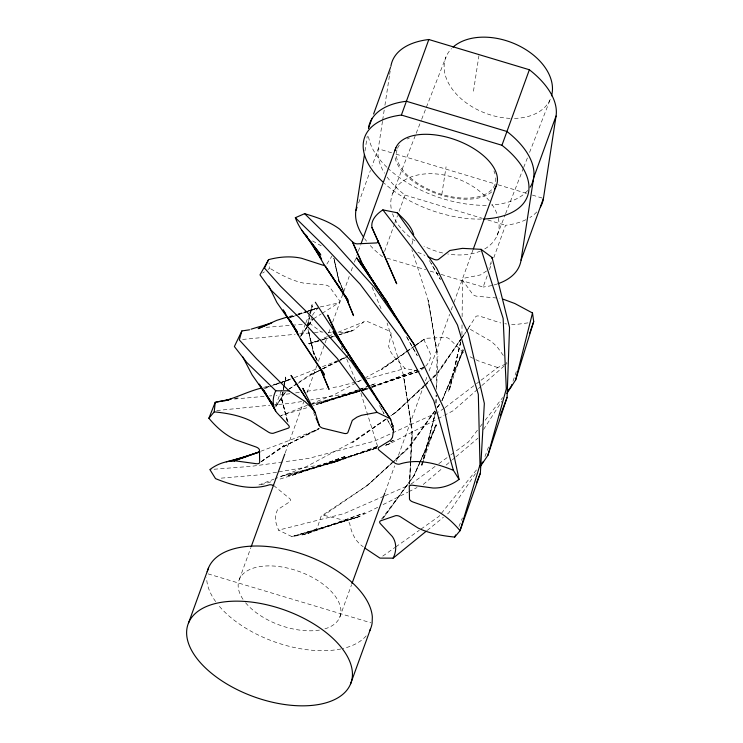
<?xml version="1.0" encoding="UTF-8"?>
<svg xmlns="http://www.w3.org/2000/svg" width="743" height="743" viewBox="0 0 743 743"><rect width="100%" height="100%" fill="white"/><g stroke="black" fill="none" stroke-linecap="round" stroke-linejoin="round"><path stroke-width="0.56" stroke-dasharray="3.71 2.79" d="M461.923 335.065L462.035 324.747M462.118 316.722L462.517 280.027M435.9 403.105L436.104 395.072M436.308 387.047L437.116 354.94L428.293 300.265L437.46 353.789L427.764 298.918L411.882 249.797M410.387 461.96L409.514 483.739L412.384 431.219L409.542 483.749M410.433 460.809L411.668 429.863L403.477 374.974L412.068 428.73L403.003 373.636L387.084 323.001M436.02 403.133L436.308 395.192M436.568 389.425L437.896 356.306M323.038 332.112L321.18 331.889L310.221 323.762L311.438 317.4M364.989 150.996L367.265 136.118M382.478 121.323L378.271 148.795L371.983 166.126M382.654 120.171L384.224 109.871M384.93 105.292L389.481 75.526M389.657 74.384L390.186 70.947M441.844 194.406L446.069 166.748M473.467 91.203L478.919 55.771M284.132 385.886L281.885 399.232L287.29 421.188M284.318 384.772L285.637 376.989L284.179 384.753M283.975 385.858L281.272 400.282L283.817 388.19M284.049 387.094L285.897 378.289L283.919 383.564M307.713 325.453L309.329 317.79M310.249 313.416L312.088 304.667L310.128 313.407M491.309 261.712L488.922 267.944M307.426 325.434L309.877 314.503M411.947 244.289L413.359 238.104M460.614 341.799L449.19 390.957L460.567 343.034M460.781 341.901L448.317 391.877L463.214 348.792L442.011 400.7L463.53 350.111L441.909 400.718M435.695 411.13L422.08 465.647L435.612 412.356L421.151 466.539L436.382 423.566L421.077 459.341M306.933 327.617L309.404 317.883M310.5 313.555L312.413 305.977L309.571 313.332M512.986 381.233L516.376 371.472M358.628 202.941L370.413 170.453M239.339 579.373L250.809 547.758M285.201 452.933L303.776 401.712M306.933 392.991L316.824 365.742M318.403 361.386L324.728 343.944M325.118 342.857L327.096 337.406M328.675 333.05L330.264 328.685M332.632 322.146L343.303 292.723M343.703 291.627L349.238 276.368M351.207 270.916L352.795 266.561M354.374 262.205L356.742 255.657M358.33 251.301L360.699 244.763M384.558 251.403L394.375 224.321M394.774 223.244L397.524 215.665M399.093 211.328L404.981 195.084A86.578 46.001 19.9 0 1 387.001 176.88M339.727 617.34L351.588 584.639M385.19 491.996L394.672 465.842M396.26 461.477L423.529 386.276M425.507 380.825L427.095 376.469M429.064 371.017L449.626 314.345M451.205 309.98L453.574 303.441M453.973 302.355L472.947 250.038M441.156 274.408L483.145 287.03L487.464 275.114M489.433 269.7L491.782 263.198M493.751 257.784L505.537 225.296A86.578 46.001 19.9 0 0 526.09 219.631M484.965 456.518L489.396 444.685M275.634 405.706L281.551 389.889M305.503 323.837L300.636 336.44L307.834 325.917M305.912 322.787L309.162 314.382M392.685 193.477L415.783 134.334M416.21 133.266L421.244 120.357M421.671 119.289L446.032 56.923M497.206 235.197L505.194 214.764M505.611 213.696L523.258 168.531M523.676 167.454L527.456 157.776M529.555 152.408L550.563 98.643A56.273 37.679 21.3 0 1 512.057 118.416M458.979 526.425L462.406 517.899M420.631 460.391L413.721 476.17L382.06 519.636M419.906 462.564L414.325 475.121L382.738 518.698M420.371 461.514L436.643 424.875L420.269 461.514M419.795 462.555L413.721 476.17L380.695 520.249M312.404 315.348L315.729 310.249L318.143 308.178L308.104 311.066M275.672 406.932L284.829 392.406L276.024 405.901M326.883 264.034L332.075 255.889M468.35 328.146L475.418 317.196A4.347 2.313 19.9 0 1 480.08 316.277L500.782 322.973M483.563 429.491L501.813 401.294M460.623 339.514L438.101 372.67L460.744 339.625M461.273 338.567L465.137 332.883M475.511 473.551L448.772 512.884L446.98 514.351M308.494 324.96L312.422 319.23M461.384 338.678L465.917 332.065M466.567 331.118L469.149 327.347L467.83 329.223M276.136 405.957L285.925 391.682M307.379 326.428L300.395 336.449L307.732 326.614M308.02 325.518L312.459 319.137M461.895 337.675L436.819 373.357L431.878 378.066M462.555 336.737L467.171 330.161M434.776 411.009L409.764 446.636L434.859 411.12M437.404 407.266L439.382 404.452M437.497 407.378L440.144 403.644L437.423 407.35M434.72 411.065L408.436 447.286L367.674 485.216L321.895 515.651M308.391 325.722L313.713 318.561M477.443 430.234L468.331 442.029L455.413 451.512M480.247 426.603L482.356 423.872M485.16 420.241L502.686 397.551M476.449 469.938L438.89 516.441L420.176 529.666M425.683 366.197C428.813 362.918 431.358 358.302 430.318 353.659L424.309 340.563A4.347 2.313 19.9 0 1 427.076 338.241L443.98 337.424A4.347 2.313 19.9 0 1 449.821 339.328L464.31 353.362M425.293 384.354L396.465 411.845L390.744 415.913M426.111 383.574L431.051 378.856M424.039 386.202L396.465 411.845L390.855 415.764M424.875 385.422L429.055 381.531M423.974 386.211L395.397 412.662L390.651 415.876M424.81 385.431L429.017 381.54M392.118 463L367.674 485.216L323.66 515.373M392.963 462.23L408.13 448.447L392.852 462.239M366.55 485.996L392.007 463.01M477.517 389.388L453.286 410.684L445.113 414.938M478.39 388.626L480.981 386.341M481.845 385.58L506.949 363.522L506.54 362.343M486.563 270.981L480.563 274.901L464.096 278.198A4.347 2.313 19.9 0 0 463.344 281.393L472.074 293.383A4.347 2.313 19.9 0 0 477.275 296.29L499.472 298.24M423.231 484.455L442.633 468.053M446.162 465.072L451.447 460.595M452.329 459.852L454.976 457.614M455.858 456.871L477.907 438.24M418.318 371.129L405.121 368.463L393.595 356.306L390.837 352.08L388.608 346.517L391.059 333.839A4.347 2.313 19.9 0 0 387.456 330.236L369.327 322.341A4.347 2.313 19.9 0 0 363.699 321.914L353.817 330.096L338.864 334.787M427.234 530.409L443.385 517.267M444.138 408.353L438.351 412.114M445.057 407.647L475.529 384.437M476.449 383.732L480.145 380.918M481.065 380.221L497.689 367.553L506.949 363.522M411.13 483.999L435.119 466.4M438.807 463.688L449.877 455.57M450.797 454.892L454.493 452.181M414.984 345.755L381.4 369.68L413.062 347.222M415.922 345.086L425.247 338.446M261.387 461.579L283.928 445.549L261.053 461.709M413.99 346.563L424.234 339.291L413.814 346.489M382.738 556.126L394.904 547.526M395.843 546.867L419.238 530.335M386.184 419.033L352.526 442.54L386.081 419.163M406.235 351.718L379.71 370.033L365.482 377.76M407.183 351.067L412.867 347.139M288.451 389.443L311.828 373.376M385.914 419.089L350.798 442.856L306.33 466.66L275.059 478.724M262.641 273.062L264.434 271.854M268.009 269.449L269.793 268.242L269.04 262.873M261.109 461.765L283.529 446.673L319.276 428.228L282.126 447.267L318.636 429.259L261.257 451.094M289.287 388.988L297.014 383.955M297.98 383.332L311.493 374.528L321.598 369.336M313.574 318.747L321.255 313.899M322.221 313.295L339.505 302.373M361.414 379.961L334.991 394.301L311.614 403.542M385.608 445.243L388.914 444.212L436.94 419.191M437.961 418.662L444.091 415.467M322.601 368.825L338.771 360.522M339.783 360.002L347.863 355.86L339.709 360.03M321.357 369.42L310.137 375.159L319.425 370.599M322.369 368.899L338.687 360.55M273.638 485.616A4.347 2.313 19.9 0 1 275.291 486.832L288.897 497.949A4.347 2.313 19.9 0 1 290.021 501.59L277.548 509.698L275.662 514.277L275.393 518.085L276.052 522.979L278.523 530.14L291.841 536.585L358.405 516.998L377.955 507.181M383.1 504.599L407.796 492.2M408.826 491.68L417.055 487.547M323.549 368.574L336.96 361.98M338 361.479L346.247 357.42M437.311 412.588L374.583 441.073L308.716 458.394L283.501 461.886M383.955 496.157L344.055 513.617L278.523 530.14M385.004 495.702L410.21 484.677M320.252 306.933L338.204 303.033A4.347 2.313 19.9 0 0 338.947 299.838L330.217 287.847A4.347 2.313 19.9 0 0 325.025 284.94L305.039 283.408C292.38 280.956 280.743 274.864 269.793 268.242M307.537 533.623L364.646 512.921L301.426 535.239L359.519 516.394L293.476 536.427L307.537 533.623L314.902 530.065L317.4 527.576L320.995 516.561A4.347 2.313 19.9 0 1 325.805 515.791L344.826 520.444A4.347 2.313 19.9 0 1 349.712 523.574C351.328 532.796 355.284 541.396 363.206 546.746M327.412 336.616L309.264 343.963L319.221 340.916M328.471 336.18L332.743 334.452M338.084 332.288L363.699 321.914M307.37 405.223L280.808 415.718L307.936 407.433M294.386 377.658L318.134 368.342M322.453 366.652L347.278 356.919M258.88 484.965L273.981 479.142M371.797 387.363L424.012 367.339M362.825 390.493L370.339 387.651M371.416 387.242L425.08 366.931L419.414 371.351L371.194 386.722M377.555 446.413L337.526 461.338L280.808 476.374L337.526 461.338L286.77 476.114L341.799 459.425L291.089 475.511L346.238 456.063L293.903 474.805L277.52 479.802M390.539 441.574L394.867 439.958L390.577 441.528M263.18 389.193L291.776 378.642L273.173 385.05M369.41 385.849L313.37 405.78M370.488 385.459L375.874 383.481L368.259 386.239M376.636 446.627L331.573 463.093L377.007 447.908M358.47 389.787L320.4 403.56L367.302 388.394M359.556 389.388L367.172 386.639M296.986 315.162L290.532 317.465L307.518 311.447M298.064 314.781L307.741 311.326M308.819 310.936L316.351 308.252M308.577 311.066L319.193 307.305M268.79 386.564L264.415 388.069L268.79 386.676M368.277 388.654L360.931 390.809M372.624 387.159L420.445 370.683L371.528 386.731M288.516 317.512L293.987 315.691M298.37 314.233L304.936 312.041M306.032 311.679L316.973 308.029M273.164 385.236L289.584 379.831L273.313 384.577M360.661 390.298L354.132 392.443L358.488 391.032M361.748 389.945L367.181 388.162M359.575 390.679L367.191 388.217M371.546 386.815L417.241 372.057M358.042 390.911L352.563 392.657L310.704 399.948M362.426 389.518L366.81 388.115M289.612 317.168L294.005 315.784M298.398 314.4L318.143 308.178M376.747 447.75L323.79 464.459L376.775 447.983M360.782 390.372L316.165 404.257L359.891 391.273M361.869 390.029L367.311 388.338M320.326 340.573L328.072 338.204M329.177 337.87L334.712 336.17M339.142 334.814L352.414 330.746L339.207 334.647M376.877 447.899L322.183 464.644L277.761 472.019M385.636 445.215L388.914 444.212M261.146 484.798L273.155 481.139M360.977 390.948L367.534 388.998M318.301 340.823L307.286 344.074L318.18 340.87M322.703 339.523L330.403 337.248M331.508 336.923L334.805 335.947M291.841 536.585L358.405 516.998M322.536 339.588L327.979 337.991M329.065 337.666L334.508 336.068M263.551 387.428L267.889 386.165M289.138 316.509L296.949 314.27M298.064 313.945L306.989 311.382M355.498 382.069L338.957 386.601L330.969 387.762M356.594 381.763L362.11 380.249M366.522 379.041L405.121 368.463M312.487 404.043L359.835 391.106M310.286 404.638L359.519 391.496M234.454 398.629L238.809 397.7L236.599 398.127M527.967 322.871L517.732 324.254L511.63 324.32M349.749 331.582L337.684 332.873M301.649 401.517L291.47 403.291L274.501 404.805M234.528 399.028L264.991 396.307M276.628 472.204L261.824 474.666L218.916 478.343M289.9 393.734L276.266 395.415M295.612 392.898L300.172 392.239M307.017 391.245L326.409 388.422M282.359 462.044L251.413 466.325L209.879 469.567M216.742 410.545L269.969 405.204M242.645 339.449L295.138 334.304M299.661 333.876L313.258 332.623M314.391 332.511L321.18 331.889M266.087 327.347L290.987 325.332M292.11 325.239L303.432 324.32M307.955 323.948L310.221 323.762M269.505 395.954L271.762 395.778M328.192 332.53L331.285 332.78M504.841 323.707L506.661 323.976M497.689 367.553L478.241 360.847L469.214 356.38M391.57 152.789L378.271 148.795A86.578 46.001 19.9 0 0 384.549 173.221M396.01 154.126L496.881 184.431M497.996 184.766L526.815 193.431M532.36 195.093L543.439 198.427M404.981 195.084L482.328 218.321M487.854 219.984L505.537 225.296M387.019 258.146L425.693 269.765M430.104 271.093L440.051 274.083M208.059 573.875L371.017 622.838M417.863 252.314L424.912 255.378M312.562 240.946L321.264 245.84M503.29 355.423L497.216 346.925L491.467 341.529L471.35 329.948A4.347 2.313 19.9 0 1 469.641 326.251M429.417 260.579L440.348 279.396L431.098 263.31M406.449 336.56L417.25 355.609L406.56 336.644M379.506 405.511L384.001 413.628L381.261 408.622M317.14 360.104L313.342 352.052L316.927 360.596M343.145 290.114L338.186 278.876L342.133 288.33M313.611 412.681L315.013 415.857M341.343 346.331L342.718 349.451M372.039 287.216L381.326 309.32M346.721 358.99L355.999 381.354M360.866 393.066L377.528 446.153M317.215 360.829L314.14 353.417L308.029 329.539L313.843 354.578L308.252 329.911M343.879 292.036L339.04 280.232L333.821 258.072L338.808 281.421L334.053 258.285M288.061 422.219L281.374 397.895L287.244 421.132M498.265 218.154A56.273 37.679 21.3 0 1 484.055 249.314M480.461 251.06A56.273 37.679 21.3 0 1 447.713 253.985M442.652 252.982A56.273 37.679 21.3 0 1 423.965 246.193M415.04 240.946A56.273 37.679 21.3 0 1 392.545 213.705M391.189 208.411A56.273 37.679 21.3 0 1 426.668 173.806A56.273 37.679 21.3 0 1 490.789 202.718M491.996 204.427A56.273 37.679 21.3 0 1 497.346 214.968M510.097 118.36A56.273 37.679 21.3 0 1 454.549 92.039A56.273 37.679 21.3 0 1 451.512 48.601M495.757 177.893A51.945 27.602 19.9 0 1 442.652 194.647A51.945 27.602 19.9 0 1 397.18 149.213M397.496 148.368A51.945 27.602 19.9 0 1 399.307 145.201M407.229 138.997A51.945 27.602 19.9 0 1 409.337 138.087M493.937 170.936A51.945 27.602 19.9 0 1 495.033 173.964M527.716 190.487A86.578 46.001 19.9 0 1 491.615 205.04M486.256 205.291A86.578 46.001 19.9 0 1 387.688 168.011M386.824 167.194A86.578 46.001 19.9 0 1 368.277 134.372M481.26 219.083A86.578 46.001 19.9 0 1 384.27 183.252M243.007 599.322A53.682 28.522 19.9 0 1 263.366 566.147A53.682 28.522 19.9 0 1 331.053 591.214A53.682 28.522 19.9 0 1 323.669 629.191M319.462 630.083A53.682 28.522 19.9 0 1 244.215 601.022M491.708 191.898A53.682 28.522 19.9 0 1 435.054 193.078A53.682 28.522 19.9 0 1 394.737 155.222M496.881 284.095A86.578 46.001 19.9 0 1 493.919 284.978M491.875 285.488A86.578 46.001 19.9 0 1 483.145 287.03M382.599 256.818A86.578 46.001 19.9 0 1 369.392 244.568M366.55 241.178A86.578 46.001 19.9 0 1 364.609 238.614M536.79 211.931A86.578 46.001 19.9 0 1 529.87 217.541M366.178 635.887A86.578 46.001 19.9 0 1 342.941 648.5M340.842 648.973A86.578 46.001 19.9 0 1 218.303 605.043M215.674 601.626A86.578 46.001 19.9 0 1 206.647 577.655M436.578 374.537L429.891 380.76L436.578 374.537M389.991 443.571L386.741 444.658L389.991 443.571M391.849 427.819L386.806 418.699L391.858 427.829"/><path stroke-width="1.11" d="M480.08 466.836L487.91 455.329L507.088 397.375L509.54 327.422L492.07 257.468L481.111 249.342L462.471 248.357L449.877 250.484L438.602 259.316A4.347 2.313 19.9 0 1 432.965 258.889L427.931 256.697M364.859 548.074L379.933 558.114L393.121 558.151C396.576 551.482 396.855 542.854 392.388 536.576L380.388 523.666A4.347 2.313 19.9 0 1 381.391 520.555L394.691 516.004A4.347 2.313 19.9 0 1 400.468 516.803L417.807 527.883C429.268 533.558 442.085 535.805 454.707 537.087L460.047 530.706L480.368 473.142L484.343 403.403L468.174 333.263L436.67 268.167L397.18 212.767L382.877 209.879C377.072 213.678 370.543 219.956 371.974 227.572L396.697 283.77L382.552 251.18M324.357 265.325A4.347 2.313 19.9 0 1 322.221 264.954L301.509 258.258C290.662 255.861 279.266 256.799 268.585 259.651L264.517 268.121L280.622 286.287L312.069 317.187L351.541 361.785L390.409 418.801L392.871 425.971L393.53 430.866L392.425 437.441L390.512 440.218L378.902 447.36A4.347 2.313 19.9 0 0 380.035 451.001L393.641 462.118A4.347 2.313 19.9 0 0 399.437 464.152C417.622 458.208 436.401 463.437 453.406 470.319L459.044 479.384C451.679 485.058 442.364 488.318 433.03 488.021L412.56 485.235A4.347 2.313 19.9 0 0 409.272 487.241L409.486 498.321A4.347 2.313 19.9 0 0 412.885 501.962L433.438 509.206C443.896 514.054 452.738 521.892 460.047 530.706L479.997 464.728L478.325 394.338L457.484 325.025L423.064 262.112L382.877 209.879M491.987 258.545L492.07 257.468M273.638 485.616A4.347 2.313 19.9 0 0 269.486 484.798C251.31 490.742 232.522 485.513 215.526 478.631L209.879 469.567C217.253 463.892 226.559 460.623 235.903 460.929L256.363 463.716A4.347 2.313 19.9 0 0 259.66 461.709L259.437 450.629A4.347 2.313 19.9 0 0 256.038 446.989L235.485 439.745C225.027 434.896 216.194 427.058 208.885 418.244L214.225 411.863L215.238 402.26L228.853 399.985M363.42 236.906A86.578 46.001 19.9 0 1 355.878 210.529L364.469 154.433M497.838 283.77A86.578 46.001 19.9 0 0 521.057 260.161L533.66 177.772L556.052 116.038A86.578 46.001 19.9 0 0 529.369 69.749L428.822 39.509A86.578 46.001 19.9 0 0 390.883 66.368M540.477 206.944A86.578 46.001 19.9 0 0 543.439 198.427L556.052 116.038M506.847 393.521L515.661 379.905L532.499 312.989L514.825 303.515L503.187 299.206M487.91 455.329L506.308 388.868L503.141 318.366L481.111 249.342M249.564 329.799L241.856 330.941L239.32 339.969L256.706 358.962L288.999 390.837L304.964 401.536L312.534 408.743L315.162 412.486L319.221 425.368A4.347 2.313 19.9 0 0 324.106 428.507L343.127 433.15A4.347 2.313 19.9 0 0 347.938 432.389L352.312 420.362L356.965 417.129L361.395 415.328L377.091 412.365L390.409 418.801M515.661 379.905L533.706 321.58L532.499 312.989M207.223 571.729L208.579 567.736A86.578 46.001 19.9 0 1 296.596 552.244A86.578 46.001 19.9 0 1 372.336 616.941L372.122 623.173A86.578 46.001 19.9 0 1 369.642 630.798M511.853 384.484L511.1 386.657L507.599 391.189M529.564 333.514L533.706 321.58M188.573 622.894L208.579 567.736M368.491 128.102L372.029 118.351M373.599 114.023L390.493 67.455M355.878 210.529L357.058 207.278M382.691 181.803A86.578 46.001 19.9 0 1 401.396 115.054L428.822 39.509M251.199 546.672L284.801 454.029M361.089 243.676L395.88 147.755M483.424 219.018A86.578 46.001 19.9 0 0 501.943 145.275L529.369 69.749M351.987 583.552L384.79 493.092M473.337 248.942L496.268 185.731M350.492 684.136A86.578 46.001 19.9 0 0 244.447 601.412A86.578 46.001 19.9 0 0 213.659 674.988A86.578 46.001 19.9 0 0 350.492 684.136L370.497 628.977M521.057 260.161L543.439 198.427M500.253 415.653L507.088 397.375M208.885 418.244L215.238 402.26M454.707 537.087L455.561 534.951M476.514 482.736L480.368 473.142M241.856 330.941L234.37 346.535L246.834 362.519L275.802 390.799L288.999 390.837M275.802 390.799C272.356 397.468 272.077 406.096 276.545 412.365L288.535 425.275A4.347 2.313 19.9 0 1 287.541 428.395L274.241 432.937A4.347 2.313 19.9 0 1 268.464 432.147L251.115 421.067C239.664 415.393 226.838 413.136 214.225 411.863M268.585 259.651L259.966 274.864L271.046 290.076L299.048 317.41L337.201 358.405L377.091 412.365M480.062 465.471L482.95 461.895M393.121 558.151L426.333 531.143M301.704 230.107L320.79 255.09C312.497 242.58 300.376 232.188 295.352 217.708L304.602 213.678C316.834 217.3 329.325 221.433 339.662 229.141L352.47 241.902L362.807 264.722L376.692 287.467M259.149 451.846L233.831 460.892L259.994 451.846L230.571 461.115L245.051 457.094M224.637 400.718C237.203 397.291 248.747 391.199 261.378 388.06M251.05 329.186L271.752 322.936L258.165 328.629L276.675 320.382L286.909 317.15M226.346 461.812L247.354 456.295M216.715 401.944L231.073 399.186M401.396 115.054L501.943 145.275M397.18 212.767C403.783 219.018 411.12 225.668 413.684 234.704M304.602 213.678L335.177 243.611L374.361 287.244L413.563 343.461L444.184 409.077L459.044 479.384M295.352 217.708L322.332 244.094L360.03 284.105L400.096 337.211L433.782 400.746L453.406 470.319M307.444 236.701L305.085 234.305L321.598 259.149L314.308 247.335M369.977 388.273L362.12 374.073L364.516 378.298L333.04 331.647L362.12 374.073L374.537 395.035M324.162 373.868L299.875 337.824L292.742 324.96M259.326 384.224L273.545 405.418L252.091 374.844L242.645 356.677M314.326 411.074L291.033 375.419L315.162 412.486L302.865 388.357L304.741 392.583M381.363 294.339L414.13 344.659M315.32 302.252L338.975 338.576L327.654 315.106L333.588 328.638M364.516 378.298L336.198 334.833L348.523 354.3M300.85 339.226L324.264 375.187L322.36 371.166M285.609 313.769L283.092 309.877L298.649 335.483L292.677 324.765M287.495 316.685L290.002 320.577M291.265 322.527L297.544 332.251L276.86 302.447L268.808 286.046M378.949 290.68L359.881 260.988L387.995 303.701L395.304 316.676M380.175 292.593L382.636 296.42M384.484 299.299L386.332 302.169M388.171 305.039L389.406 306.961L388.18 305.02M390.92 419.99L358.284 368.927L367.822 384.66M352.015 360.206L338.084 337.164L338.975 338.576M349.758 356.241L355.916 365.974M382.673 296.29L361.86 263.31L377.407 288.711M384.502 299.197L386.341 302.113M259.251 384.242L274.501 408.622L268.882 398.991M338.084 337.164L357.355 368.036M311.271 242.422L313.091 245.376M399.697 323.103L385.413 299.475L356.603 257.821L387.995 303.701L385.413 299.475L394.514 315.515M400.886 325.072L405.641 332.948M369.615 387.614L370.803 389.583M353.204 362.175L354.383 364.135M375.717 397.031L377.49 400.022M310.574 241.484L324.18 264.74L347.938 300.023L325.211 266.143L348.105 301.352L346.303 297.265M263.83 390.316L267.768 397.059M263.83 390.409L275.616 410.963M290.494 320.865L291.59 322.815M392.415 428.841L393.53 430.866M290.55 321.004L291.646 322.982M371.974 227.572L381.642 249.081M315.951 417.965L319.221 425.368M360.717 260.877L352.47 241.902A4.347 2.313 19.9 0 0 358.312 243.806L375.215 242.989A4.347 2.313 19.9 0 0 377.992 240.667M361.637 262.985L362.556 265.093M319.62 366.996L329.056 389.406L320.725 369.299M345.207 295.686L353.547 315.654L346.08 297.404M453.007 47.162A56.273 37.679 21.3 0 1 518.623 45.602A56.273 37.679 21.3 0 1 551.52 95.838M530.177 187.162A86.578 46.001 19.9 0 0 506.949 131.483L406.393 101.271A86.578 46.001 19.9 0 0 368.491 128.14M395.044 150.43A53.682 28.522 19.9 0 1 457.911 140.724A53.682 28.522 19.9 0 1 494.401 189.001M392.871 425.971L391.682 424.002L392.871 425.971"/></g></svg>
